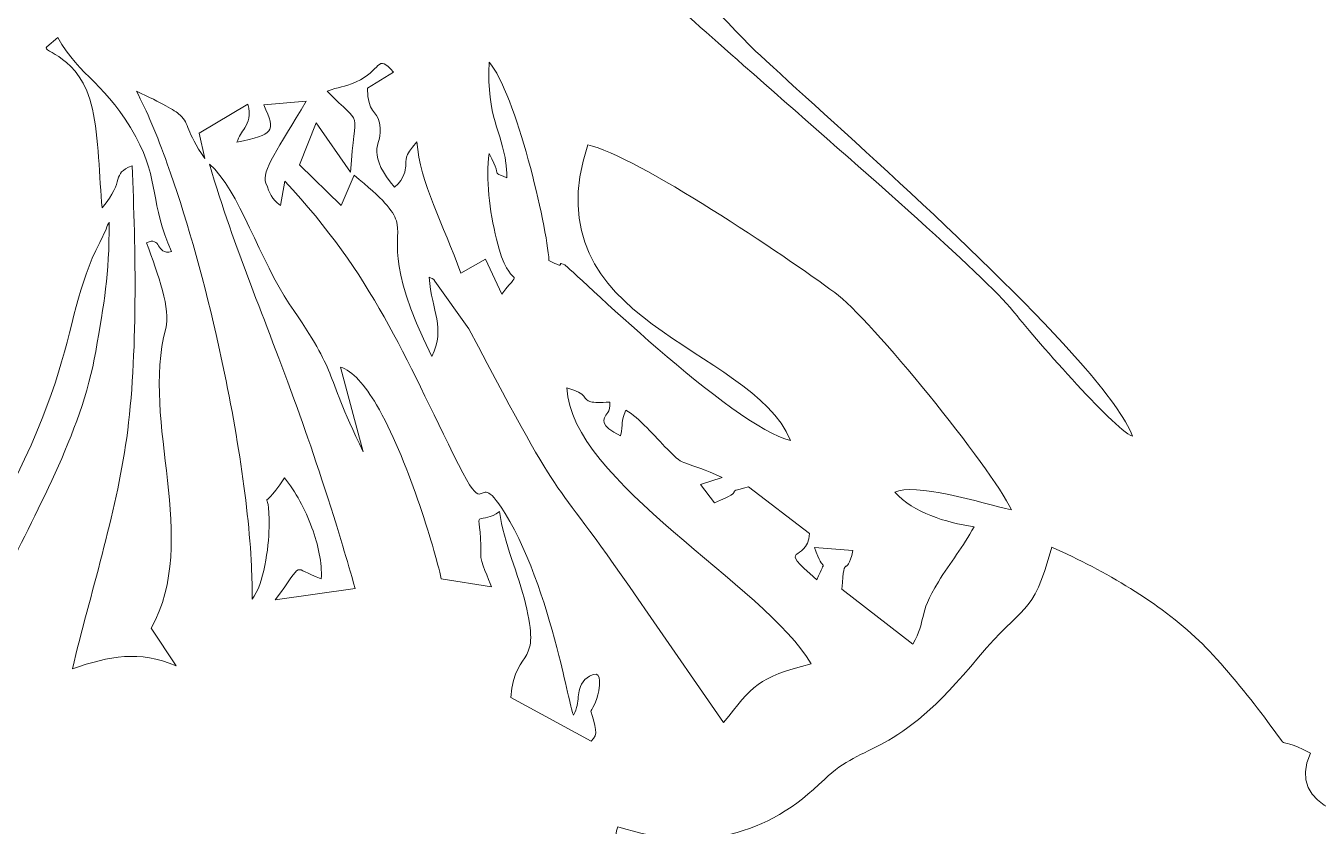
# Model space of a CAD drawing. Header units: millimetres. Extents: x 0 to 413, y 0 to 289.
# Drawn here: x 31.797 to 36.677, y 15.507 to 18.529 of the extents above; entities that cross this region are included whole.
import ezdxf

# ---------------------------------------------------------------- set-up
doc = ezdxf.new("R2010")
doc.units = ezdxf.units.MM
doc.layers.add('ШТАМП', color=7, linetype='Continuous', lineweight=5)

# ---------------------------------------------------------------- blocks, each defined once
blk = doc.blocks.new('A$C785F2B6D')
at = {"color": 0, "linetype": 'ByBlock', "lineweight": -2}
for points, knots in [([(127.737, 96.321), (127.843, 96.094), (129.292, 94.8), (131.075, 93.233), (131.075, 93.233), (133.795, 90.839), (137.292, 87.805), (137.969, 86.949), (137.969, 86.949), (138.449, 86.342), (140.52, 83.946), (141.03, 83.735), (141.03, 83.735), (140.87, 84.179), (140.382, 84.84), (139.701, 85.617), (139.701, 85.617), (137.454, 88.178), (133.105, 92.001), (131.497, 93.491), (131.497, 93.491), (130.369, 94.538), (129.405, 95.98), (127.737, 96.321)], [0, 0, 0, 0, 0.142857, 0.142857, 0.142857, 0.142857, 0.285714, 0.285714, 0.285714, 0.285714, 0.428571, 0.428571, 0.428571, 0.428571, 0.571429, 0.571429, 0.571429, 0.571429, 0.714286, 0.714286, 0.714286, 0.714286, 1, 1, 1, 1]), ([(113.509, 93.946), (114.075, 92.942), (114.783, 92.739), (115.508, 91.402), (115.508, 91.402), (116.126, 90.263), (115.862, 89.693), (116.424, 88.463), (116.424, 88.463), (116.212, 88.413), (116.153, 88.522), (116.091, 88.615), (116.091, 88.615), (116.033, 88.701), (115.972, 88.774), (115.783, 88.691), (115.783, 88.691), (116.085, 87.865), (116.408, 86.985), (116.276, 86.494), (116.276, 86.494), (115.629, 84.078), (117.162, 81.095), (115.904, 78.816), (115.904, 78.816), (115.904, 78.816), (116.539, 77.859), (116.539, 77.859), (116.539, 77.859), (115.593, 78.254), (114.845, 78.107), (113.889, 77.782), (113.889, 77.782), (114.336, 79.693), (115, 81.709), (115.275, 83.691), (115.275, 83.691), (115.564, 85.775), (115.506, 88.56), (115.415, 90.662), (115.415, 90.662), (114.857, 90.443), (115.262, 90.308), (114.648, 89.584), (114.648, 89.584), (114.572, 90.348), (114.561, 91.405), (114.401, 92.114), (114.401, 92.114), (114.082, 93.525), (113.062, 93.565), (113.232, 93.71), (113.232, 93.71), (113.232, 93.71), (113.509, 93.946), (113.509, 93.946)], [0, 0, 0, 0, 0.066667, 0.066667, 0.066667, 0.066667, 0.133333, 0.133333, 0.133333, 0.133333, 0.2, 0.2, 0.2, 0.2, 0.266667, 0.266667, 0.266667, 0.266667, 0.333333, 0.333333, 0.333333, 0.333333, 0.4, 0.4, 0.4, 0.4, 0.466667, 0.466667, 0.466667, 0.466667, 0.533333, 0.533333, 0.533333, 0.533333, 0.6, 0.6, 0.6, 0.6, 0.666667, 0.666667, 0.666667, 0.666667, 0.733333, 0.733333, 0.733333, 0.733333, 0.8, 0.8, 0.8, 0.8, 0.866667, 0.866667, 0.866667, 0.866667, 1, 1, 1, 1]), ([(133.41, 87.414), (134.32, 86.743), (137.409, 82.952), (137.934, 81.847), (137.934, 81.847), (137.172, 82.033), (135.416, 82.554), (134.945, 82.301), (134.945, 82.301), (135.441, 81.766), (136.234, 81.532), (136.975, 81.416), (136.975, 81.416), (136.697, 80.906), (136.37, 80.506), (136.063, 80.01), (136.063, 80.01), (135.524, 79.141), (135.771, 79.031), (135.406, 78.412), (135.406, 78.412), (135.406, 78.412), (133.594, 79.819), (133.594, 79.819), (133.594, 79.819), (133.653, 80.842), (133.7, 80.023), (133.873, 80.81), (133.873, 80.81), (133.873, 80.81), (132.889, 80.887), (132.889, 80.887), (132.889, 80.887), (133.136, 80.144), (133.205, 80.705), (132.951, 80.054), (132.951, 80.054), (131.852, 81.022), (132.705, 80.423), (132.76, 81.245), (132.76, 81.245), (132.76, 81.245), (131.197, 82.435), (131.197, 82.435), (131.197, 82.435), (130.451, 82.26), (131.252, 82.398), (130.333, 82.032), (130.333, 82.032), (130.333, 82.032), (129.972, 82.499), (129.972, 82.499), (129.972, 82.499), (129.972, 82.499), (130.524, 82.676), (130.524, 82.676), (130.524, 82.676), (130.036, 82.907), (129.893, 82.929), (129.543, 83.06), (129.543, 83.06), (129.317, 83.145), (128.962, 83.585), (128.601, 83.953), (128.601, 83.953), (128.417, 84.139), (128.232, 84.308), (128.061, 84.402), (128.061, 84.402), (127.908, 84.08), (128.007, 84.079), (127.923, 83.745), (127.923, 83.745), (127.391, 84.021), (127.447, 84.15), (127.599, 84.345), (127.599, 84.345), (127.636, 84.392), (127.659, 84.473), (127.648, 84.611), (127.648, 84.611), (127.391, 84.593), (127.249, 84.597), (127.164, 84.617), (127.164, 84.617), (126.938, 84.668), (127.107, 84.827), (126.549, 84.97), (126.549, 84.97), (126.647, 82.577), (131.642, 79.906), (132.803, 77.903), (132.803, 77.903), (131.421, 77.566), (131.307, 77.333), (130.563, 76.4), (130.563, 76.4), (130.563, 76.4), (128.619, 79.201), (128.619, 79.201), (128.619, 79.201), (125.901, 83.2), (126.734, 81.35), (124.041, 86.482), (124.041, 86.482), (124.041, 86.482), (123.165, 87.705), (123.165, 87.705), (123.165, 87.705), (123.144, 87.784), (123.069, 87.777), (123.018, 87.809), (123.018, 87.809), (123.096, 86.899), (123.448, 86.54), (123.089, 85.774), (123.089, 85.774), (121.843, 88.322), (122.339, 88.74), (122.181, 89.255), (122.181, 89.255), (122.099, 89.518), (121.846, 89.807), (121.098, 90.419), (121.098, 90.419), (121.098, 90.419), (120.767, 89.645), (120.767, 89.645), (120.767, 89.645), (120.767, 89.645), (119.705, 90.687), (119.705, 90.687), (119.705, 90.687), (119.705, 90.687), (120.132, 91.763), (120.132, 91.763), (120.132, 91.763), (120.132, 91.763), (121.006, 90.499), (121.006, 90.499), (121.006, 90.499), (121.126, 92.225), (121.355, 91.61), (120.406, 92.571), (120.406, 92.571), (120.725, 92.688), (120.818, 92.665), (121.15, 92.807), (121.15, 92.807), (121.804, 93.087), (121.671, 93.568), (122.107, 93.058), (122.107, 93.058), (122.107, 93.058), (121.441, 92.648), (121.441, 92.648), (121.441, 92.648), (121.451, 92.004), (121.674, 92.091), (121.748, 91.763), (121.748, 91.763), (121.818, 91.382), (121.679, 91.255), (121.68, 91.021), (121.68, 91.021), (121.681, 90.802), (121.811, 90.477), (122.138, 90.111), (122.138, 90.111), (122.404, 90.363), (122.406, 90.543), (122.42, 90.65), (122.42, 90.65), (122.444, 90.835), (122.357, 90.879), (122.708, 91.273), (122.708, 91.273), (122.783, 90.232), (123.391, 89.146), (123.832, 87.915), (123.832, 87.915), (123.832, 87.915), (124.464, 88.271), (124.464, 88.271), (124.464, 88.271), (124.464, 88.271), (124.881, 87.375), (124.881, 87.375), (124.881, 87.375), (125.494, 88.174), (125.101, 87.303), (124.745, 88.779), (124.745, 88.779), (124.568, 89.516), (124.466, 90.332), (124.555, 90.974), (124.555, 90.974), (124.777, 90.576), (124.735, 90.501), (124.78, 90.457), (124.78, 90.457), (124.806, 90.431), (124.861, 90.415), (125.013, 90.352), (125.013, 90.352), (125.01, 90.486), (125.001, 90.606), (124.987, 90.717), (124.987, 90.717), (124.881, 91.563), (124.495, 91.867), (124.557, 93.315), (124.557, 93.315), (125.236, 92.528), (126.041, 89.134), (126.089, 88.235), (126.089, 88.235), (126.59, 87.976), (126.239, 88.249), (126.492, 88.122), (126.492, 88.122), (126.611, 88.063), (130.816, 83.946), (132.278, 83.628), (132.278, 83.628), (131.239, 86.083), (125.592, 86.597), (127.081, 91.197), (127.081, 91.197), (128.342, 90.917), (132.169, 88.331), (133.41, 87.414)], [0, 0, 0, 0, 0.016949, 0.016949, 0.016949, 0.016949, 0.033898, 0.033898, 0.033898, 0.033898, 0.050847, 0.050847, 0.050847, 0.050847, 0.067797, 0.067797, 0.067797, 0.067797, 0.084746, 0.084746, 0.084746, 0.084746, 0.101695, 0.101695, 0.101695, 0.101695, 0.118644, 0.118644, 0.118644, 0.118644, 0.135593, 0.135593, 0.135593, 0.135593, 0.152542, 0.152542, 0.152542, 0.152542, 0.169492, 0.169492, 0.169492, 0.169492, 0.186441, 0.186441, 0.186441, 0.186441, 0.20339, 0.20339, 0.20339, 0.20339, 0.220339, 0.220339, 0.220339, 0.220339, 0.237288, 0.237288, 0.237288, 0.237288, 0.254237, 0.254237, 0.254237, 0.254237, 0.271186, 0.271186, 0.271186, 0.271186, 0.288136, 0.288136, 0.288136, 0.288136, 0.305085, 0.305085, 0.305085, 0.305085, 0.322034, 0.322034, 0.322034, 0.322034, 0.338983, 0.338983, 0.338983, 0.338983, 0.355932, 0.355932, 0.355932, 0.355932, 0.372881, 0.372881, 0.372881, 0.372881, 0.389831, 0.389831, 0.389831, 0.389831, 0.40678, 0.40678, 0.40678, 0.40678, 0.423729, 0.423729, 0.423729, 0.423729, 0.440678, 0.440678, 0.440678, 0.440678, 0.457627, 0.457627, 0.457627, 0.457627, 0.474576, 0.474576, 0.474576, 0.474576, 0.491525, 0.491525, 0.491525, 0.491525, 0.508475, 0.508475, 0.508475, 0.508475, 0.525424, 0.525424, 0.525424, 0.525424, 0.542373, 0.542373, 0.542373, 0.542373, 0.559322, 0.559322, 0.559322, 0.559322, 0.576271, 0.576271, 0.576271, 0.576271, 0.59322, 0.59322, 0.59322, 0.59322, 0.610169, 0.610169, 0.610169, 0.61017, 0.627119, 0.627119, 0.627119, 0.627119, 0.644068, 0.644068, 0.644068, 0.644068, 0.661017, 0.661017, 0.661017, 0.661017, 0.677966, 0.677966, 0.677966, 0.677966, 0.694915, 0.694915, 0.694915, 0.694915, 0.711864, 0.711864, 0.711864, 0.711864, 0.728814, 0.728814, 0.728814, 0.728814, 0.745763, 0.745763, 0.745763, 0.745763, 0.762712, 0.762712, 0.762712, 0.762712, 0.779661, 0.779661, 0.779661, 0.779661, 0.79661, 0.79661, 0.79661, 0.79661, 0.813559, 0.813559, 0.813559, 0.813559, 0.830508, 0.830508, 0.830508, 0.830508, 0.847458, 0.847458, 0.847458, 0.847458, 0.864407, 0.864407, 0.864407, 0.864407, 0.881356, 0.881356, 0.881356, 0.881356, 0.898305, 0.898305, 0.898305, 0.898305, 0.915254, 0.915254, 0.915254, 0.915254, 0.932203, 0.932203, 0.932203, 0.932203, 0.949153, 0.949153, 0.949153, 0.949153, 0.966102, 0.966102, 0.966102, 0.966102, 1, 1, 1, 1]), ([(119.325, 90.269), (121.591, 87.837), (122.359, 85.841), (123.771, 83.01), (123.771, 83.01), (124.086, 82.378), (124.215, 82.256), (124.307, 82.255), (124.307, 82.255), (124.444, 82.254), (124.497, 82.523), (124.964, 81.76), (124.964, 81.76), (125.633, 80.667), (126.07, 79.209), (126.344, 78.118), (126.344, 78.118), (126.552, 77.294), (126.666, 76.679), (126.718, 76.594), (126.718, 76.594), (126.926, 76.957), (126.735, 77.171), (127.01, 77.503), (127.01, 77.503), (127.365, 77.787), (127.426, 77.619), (127.363, 77.218), (127.363, 77.218), (127.318, 76.933), (127.16, 76.699), (127.16, 76.697), (127.16, 76.697), (127.269, 76.303), (127.381, 76.1), (127.167, 75.922), (127.167, 75.922), (127.167, 75.922), (125.11, 77.044), (125.11, 77.044), (125.11, 77.044), (125.175, 77.752), (125.391, 77.91), (125.521, 78.148), (125.521, 78.148), (125.637, 78.363), (125.685, 78.644), (125.49, 79.449), (125.49, 79.449), (125.305, 80.214), (124.94, 80.985), (124.822, 81.809), (124.822, 81.809), (124.58, 81.624), (124.433, 81.661), (124.309, 81.612), (124.309, 81.612), (124.267, 81.596), (124.352, 81.366), (124.341, 80.71), (124.341, 80.71), (124.338, 80.52), (124.541, 80.082), (124.617, 79.882), (124.617, 79.882), (124.617, 79.882), (123.333, 80.083), (123.333, 80.083), (123.333, 80.083), (123.141, 80.912), (122.457, 83.205), (121.675, 84.535), (121.675, 84.535), (121.374, 85.047), (121.058, 85.416), (120.75, 85.504), (120.75, 85.504), (120.75, 85.504), (121.333, 83.337), (121.333, 83.337), (121.333, 83.337), (120.232, 85.604), (120.775, 85.18), (119.439, 87.127), (119.439, 87.127), (118.724, 88.169), (118.131, 90.086), (117.394, 90.704), (117.394, 90.704), (118.062, 88.457), (118.783, 86.846), (119.639, 84.468), (119.639, 84.468), (120.003, 83.459), (120.391, 82.312), (120.809, 80.92), (120.809, 80.92), (120.913, 80.574), (121.019, 80.212), (121.128, 79.833), (121.128, 79.833), (121.128, 79.833), (119.078, 79.546), (119.078, 79.546), (119.078, 79.546), (119.863, 80.588), (119.462, 80.36), (120.26, 80.084), (120.26, 80.084), (120.279, 80.49), (120.184, 80.95), (120.02, 81.393), (120.02, 81.393), (119.847, 81.864), (119.595, 82.317), (119.318, 82.668), (119.318, 82.668), (118.611, 81.579), (118.951, 82.676), (118.922, 81.4), (118.922, 81.4), (118.911, 80.877), (118.793, 79.942), (118.486, 79.565), (118.486, 79.565), (118.491, 79.828), (118.485, 80.111), (118.471, 80.41), (118.471, 80.41), (118.393, 82.068), (118.046, 84.236), (117.565, 86.339), (117.565, 86.339), (117.205, 87.912), (116.77, 89.449), (116.316, 90.711), (116.316, 90.711), (116.055, 91.437), (115.788, 92.073), (115.525, 92.572), (115.525, 92.572), (116.189, 92.258), (116.487, 92.098), (116.642, 91.96), (116.642, 91.96), (116.902, 91.73), (116.77, 91.56), (117.276, 90.844), (117.276, 90.844), (117.276, 90.844), (117.132, 91.498), (117.132, 91.498), (117.132, 91.498), (117.132, 91.498), (118.376, 92.241), (118.376, 92.241), (118.376, 92.241), (118.463, 91.943), (118.393, 91.785), (118.297, 91.63), (118.297, 91.63), (118.23, 91.523), (118.151, 91.416), (118.099, 91.266), (118.099, 91.266), (118.571, 91.369), (118.823, 91.43), (118.917, 91.553), (118.917, 91.553), (119.012, 91.677), (118.947, 91.865), (118.786, 92.222), (118.786, 92.222), (118.786, 92.222), (119.872, 92.313), (119.872, 92.313), (119.872, 92.313), (119.161, 91.108), (118.715, 90.524), (118.841, 90.213), (118.841, 90.213), (118.949, 89.947), (118.969, 89.829), (119.214, 89.646), (119.214, 89.646), (119.214, 89.646), (119.325, 90.269), (119.325, 90.269)], [0, 0, 0, 0, 0.020833, 0.020833, 0.020833, 0.020833, 0.041667, 0.041667, 0.041667, 0.041667, 0.0625, 0.0625, 0.0625, 0.0625, 0.083333, 0.083333, 0.083333, 0.083333, 0.104167, 0.104167, 0.104167, 0.104167, 0.125, 0.125, 0.125, 0.125, 0.145833, 0.145833, 0.145833, 0.145833, 0.166667, 0.166667, 0.166667, 0.166667, 0.1875, 0.1875, 0.1875, 0.1875, 0.208333, 0.208333, 0.208333, 0.208333, 0.229167, 0.229167, 0.229167, 0.229167, 0.25, 0.25, 0.25, 0.25, 0.270833, 0.270833, 0.270833, 0.270833, 0.291667, 0.291667, 0.291667, 0.291667, 0.3125, 0.3125, 0.3125, 0.3125, 0.333333, 0.333333, 0.333333, 0.333333, 0.354167, 0.354167, 0.354167, 0.354167, 0.375, 0.375, 0.375, 0.375, 0.395833, 0.395833, 0.395833, 0.395833, 0.416667, 0.416667, 0.416667, 0.416667, 0.4375, 0.4375, 0.4375, 0.4375, 0.458333, 0.458333, 0.458333, 0.458333, 0.479167, 0.479167, 0.479167, 0.479167, 0.5, 0.5, 0.5, 0.5, 0.520833, 0.520833, 0.520833, 0.520833, 0.541667, 0.541667, 0.541667, 0.541667, 0.5625, 0.5625, 0.5625, 0.5625, 0.583333, 0.583333, 0.583333, 0.583333, 0.604167, 0.604167, 0.604167, 0.604167, 0.625, 0.625, 0.625, 0.625, 0.645833, 0.645833, 0.645833, 0.645833, 0.666667, 0.666667, 0.666667, 0.666667, 0.6875, 0.6875, 0.6875, 0.6875, 0.708333, 0.708333, 0.708333, 0.708333, 0.729167, 0.729167, 0.729167, 0.729167, 0.75, 0.75, 0.75, 0.75, 0.770833, 0.770833, 0.770833, 0.770833, 0.791667, 0.791667, 0.791667, 0.791667, 0.8125, 0.8125, 0.8125, 0.8125, 0.833333, 0.833333, 0.833333, 0.833333, 0.854167, 0.854167, 0.854167, 0.854167, 0.875, 0.875, 0.875, 0.875, 0.895833, 0.895833, 0.895833, 0.895833, 0.916667, 0.916667, 0.916667, 0.916667, 0.9375, 0.9375, 0.9375, 0.9375, 0.958333, 0.958333, 0.958333, 0.958333, 1, 1, 1, 1]), ([(109.803, 78.411), (114.275, 84.709), (113.436, 86.51), (114.588, 88.698), (114.588, 88.698), (114.588, 88.698), (114.75, 89.04), (114.75, 89.04), (114.75, 89.04), (114.764, 89.134), (114.799, 89.16), (114.828, 89.218), (114.828, 89.218), (114.826, 87.806), (114.699, 87.189), (114.482, 85.905), (114.482, 85.905), (114.126, 83.802), (112.857, 81.651), (112.118, 80.06), (112.118, 80.06), (111.796, 79.366), (111.575, 78.779), (111.573, 78.349), (111.573, 78.349), (111.573, 78.349), (112.245, 79.153), (112.245, 79.153), (112.245, 79.153), (112.062, 78.613), (112.233, 79.057), (112.056, 78.666), (112.056, 78.666), (112.056, 78.666), (111.507, 77.653), (111.507, 77.653), (111.507, 77.653), (111.331, 78.049), (110.402, 78.312), (109.803, 78.411)], [0, 0, 0, 0, 0.090909, 0.090909, 0.090909, 0.090909, 0.181818, 0.181818, 0.181818, 0.181818, 0.272727, 0.272727, 0.272727, 0.272727, 0.363636, 0.363636, 0.363636, 0.363636, 0.454545, 0.454545, 0.454545, 0.454545, 0.545455, 0.545455, 0.545455, 0.545455, 0.636364, 0.636364, 0.636364, 0.636364, 0.727273, 0.727273, 0.727273, 0.727273, 0.818182, 0.818182, 0.818182, 0.818182, 1, 1, 1, 1]), ([(145.595, 75.614), (144.931, 74.247), (146.886, 73.699), (148.029, 73.971), (148.029, 73.971), (148.607, 74.109), (150.944, 74.997), (151.538, 75.261), (151.538, 75.261), (155.374, 76.968), (159.665, 80.45), (162.778, 83.2), (162.778, 83.2), (163.661, 83.981), (163.376, 84.126), (163.681, 84.462), (163.681, 84.462), (163.942, 84.75), (164.357, 84.772), (164.889, 85.418), (164.889, 85.418), (165.681, 86.381), (166.1, 87.417), (167.324, 87.787), (167.324, 87.787), (167.333, 86.48), (167.524, 85.631), (167.358, 84.366), (167.358, 84.366), (167.354, 84.335), (167.338, 84.271), (167.335, 84.239), (167.335, 84.239), (167.058, 81.799), (167.024, 83.363), (166.721, 82.213), (166.721, 82.213), (166.156, 80.067), (169.633, 79.986), (170.778, 79.334), (170.778, 79.334), (170.448, 74.31), (167.827, 75.352), (166.874, 72.247), (166.874, 72.247), (166.874, 72.247), (168.379, 73.768), (168.379, 73.768), (168.379, 73.768), (167.279, 71.564), (165.629, 69.403), (164.976, 66.843), (164.976, 66.843), (164.976, 66.843), (162.238, 66.557), (162.238, 66.557), (162.238, 66.557), (163.491, 68.62), (165.56, 69.269), (166.852, 72.27), (166.852, 72.27), (166.045, 71.593), (165.101, 70.113), (164.177, 69.248), (164.177, 69.248), (164.177, 69.248), (161.354, 66.35), (161.354, 66.35), (161.354, 66.35), (161.401, 63.723), (163.671, 61.774), (165.66, 60.694), (165.66, 60.694), (161.465, 60.15), (163.211, 60.689), (159.742, 62.173), (159.742, 62.173), (153.416, 64.879), (146.755, 64.508), (140.491, 61.424), (140.491, 61.424), (137.459, 59.932), (138.609, 59.483), (135.029, 60.497), (135.029, 60.497), (133.908, 60.815), (130.591, 62.405), (129.679, 63.138), (129.679, 63.138), (126.869, 65.398), (129.946, 67.072), (129.618, 68.748), (129.618, 68.748), (129.408, 69.821), (127.41, 72.717), (127.856, 73.729), (127.856, 73.729), (129.989, 73.061), (131.664, 73.497), (133.143, 74.947), (133.143, 74.947), (134.165, 75.948), (134.907, 75.418), (137.09, 78.075), (137.09, 78.075), (138.237, 79.471), (138.46, 79.042), (138.97, 80.897), (138.97, 80.897), (140.36, 80.265), (141.695, 79.493), (142.739, 78.499), (142.739, 78.499), (143.177, 78.083), (143.808, 77.327), (144.23, 76.777), (144.23, 76.777), (145.315, 75.361), (144.485, 76.221), (145.595, 75.614)], [0, 0, 0, 0, 0.032258, 0.032258, 0.032258, 0.032258, 0.064516, 0.064516, 0.064516, 0.064516, 0.096774, 0.096774, 0.096774, 0.096774, 0.129032, 0.129032, 0.129032, 0.129032, 0.16129, 0.16129, 0.16129, 0.16129, 0.193548, 0.193548, 0.193548, 0.193548, 0.225806, 0.225806, 0.225806, 0.225806, 0.258065, 0.258065, 0.258065, 0.258065, 0.290323, 0.290323, 0.290323, 0.290323, 0.322581, 0.322581, 0.322581, 0.322581, 0.354839, 0.354839, 0.354839, 0.354839, 0.387097, 0.387097, 0.387097, 0.387097, 0.419355, 0.419355, 0.419355, 0.419355, 0.451613, 0.451613, 0.451613, 0.451613, 0.483871, 0.483871, 0.483871, 0.483871, 0.516129, 0.516129, 0.516129, 0.516129, 0.548387, 0.548387, 0.548387, 0.548387, 0.580645, 0.580645, 0.580645, 0.580645, 0.612903, 0.612903, 0.612903, 0.612903, 0.645161, 0.645161, 0.645161, 0.645161, 0.677419, 0.677419, 0.677419, 0.677419, 0.709677, 0.709677, 0.709677, 0.709677, 0.741935, 0.741935, 0.741935, 0.741935, 0.774194, 0.774194, 0.774194, 0.774194, 0.806452, 0.806452, 0.806452, 0.806452, 0.83871, 0.83871, 0.83871, 0.83871, 0.870968, 0.870968, 0.870968, 0.870968, 0.903226, 0.903226, 0.903226, 0.903226, 0.935484, 0.935484, 0.935484, 0.935484, 1, 1, 1, 1])]:
    blk.add_open_spline(points, degree=3, knots=knots, dxfattribs=at)
blk = doc.blocks.new('A$C4C6A475C (2)111')
at = {"layer": 'ШТАМП', "color": 251, "linetype": 'ByBlock', "lineweight": 5, "xscale": 0.1965941649481929, "yscale": 0.1965941649481929, "zscale": 0.1965941649481929}
blk.add_blockref('A$C785F2B6D', (-530.3215, 6.1774), dxfattribs=at)

msp = doc.modelspace()

# ---------------------------------------------------------------- block references
at = {"layer": 'ШТАМП', "color": 0, "lineweight": 5, "xscale": 0.75, "yscale": 0.75, "zscale": 0.75}
msp.add_blockref('A$C4C6A475C (2)111', (412.922, 0), dxfattribs=at)

doc.saveas('drawing.dxf')
